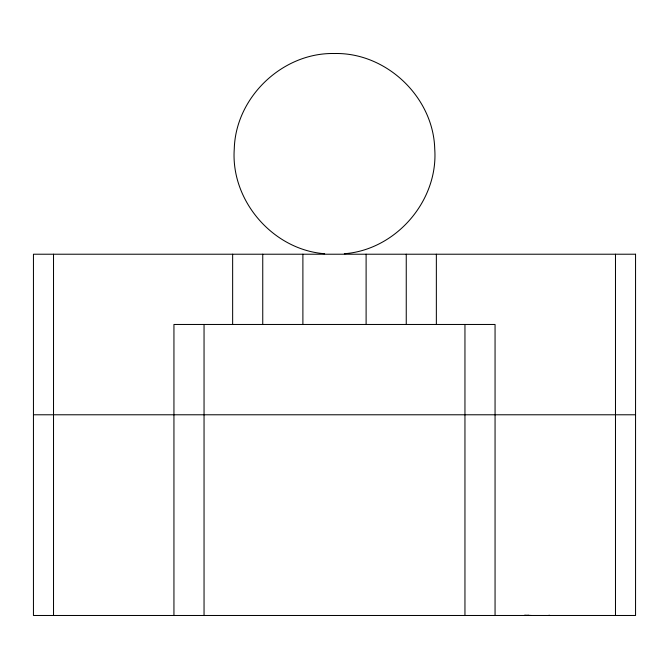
<?xml version="1.0" encoding="UTF-8"?>
<svg xmlns="http://www.w3.org/2000/svg" width="669" height="669" viewBox="0 0 669 669"><rect width="100%" height="100%" fill="white"/><g stroke="black" fill="none" stroke-linecap="round" stroke-linejoin="round"><path stroke-width="1" d="M344.334 253.735C396.031 249.855 438.479 200.658 434.733 148.944C433.387 97.122 386.331 52.316 334.5 53.52C282.669 52.316 235.613 97.122 234.267 148.944C230.521 200.658 272.969 249.855 324.666 253.735M33.45 414.78L635.55 414.78M524.655 615.162L531.462 615.48M549.057 615.179L549.751 615.48M528.084 615.179L528.686 615.48M615.48 254.22L615.48 615.48M495.06 615.48L495.06 324.465L173.94 324.465L173.94 615.48M464.955 324.465L464.955 615.48M436.355 254.22L436.355 324.465M406.25 254.22L406.25 324.465M366.11 254.22L366.11 324.465M302.89 254.22L302.89 324.465M262.75 254.22L262.75 324.465M232.645 254.22L232.645 324.465M204.045 324.465L204.045 615.48M53.52 254.22L53.52 615.48M635.55 254.22L33.45 254.22L33.45 615.48L635.55 615.48L635.55 254.22"/></g></svg>
